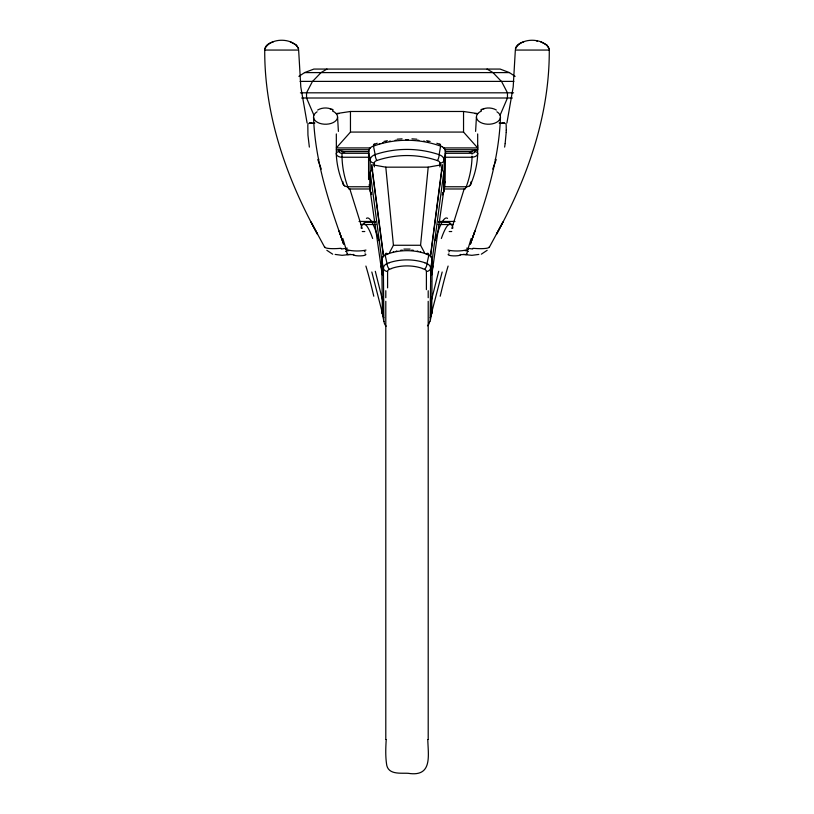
<?xml version="1.0" encoding="UTF-8"?>
<svg xmlns="http://www.w3.org/2000/svg" width="814" height="814" viewBox="0 0 814 814"><rect width="100%" height="100%" fill="white"/><g stroke="black" fill="none" stroke-linecap="round" stroke-linejoin="round"><path stroke-width="1.22" d="M422.466 268.589L424.766 269.444A3.856 2.473 0 0 1 426.404 271.489L426.404 289.652M472.018 154.141L472.018 153.286A2.808 1.709 0 0 0 474.837 151.567L474.847 149.817M385.805 290.73L385.795 297.741M472.008 156.237L471.988 157.143A5.617 3.409 0 0 0 477.625 153.815L477.635 145.055M442.175 272.018L430.81 315.924L430.962 301.231A5.667 4.009 0 0 0 430.413 300.04M506.267 130.138L506.186 125.325A3.032 1.17 -90 0 0 505.83 123.535M506.267 130.189L506.206 132.244M549.267 50.061C549.633 115.008 527.594 177.971 496.469 234.259L502.981 221.988L489.214 247.487M470.065 185.002L470.105 184.961A9.035 7.072 4.9 0 0 470.573 184.361L471.204 181.563M430.81 315.944L430.718 316.565A5.667 3.999 -0.2 0 1 430.209 317.613M506.196 132.448L505.148 143.569M476.444 116.86L475.6 131.4M500.468 117.074C498.992 160.826 485.093 202.961 470.441 243.803M443.427 192.887L444.139 189.743L444.139 160.114L445.502 151.445A8.618 5.708 4.8 0 0 442.165 146.724M452.767 228.266L452.767 227.33A5.586 5.505 1.2 0 0 452.676 226.73M386.212 739.611C385.683 748.229 385.348 757 386.803 765.557C389.112 774.847 400.854 772.913 408.16 773.3C432.661 777.228 428.195 755.789 427.788 739.611M424.532 252.706L420.573 245.268L428.205 167.165L441.157 164.866M430.433 256.023L442.338 164.662M430.596 256.217L442.338 166.107M431.786 263.136L443.752 172.446A4.263 2.727 0 0 0 443.213 171.123M431.766 274.928L443.752 190.903L443.752 172.446M505.118 143.793L504.639 147.1M444.139 189.743L444.902 185.185M445.075 184.178L445.502 151.445M515.374 49.155C520.39 37.291 543.274 37.495 549.135 48.565M264.764 49.155C269.851 37.393 292.735 37.383 298.534 48.565M506.919 122.955L513.196 86.925L515.343 50.061L549.246 50.061M426.221 254.1L428.825 255.138L426.984 263.594A7.509 5.088 6 0 1 430.565 268.294A4.345 3.327 -7.9 0 1 426.414 271.53M515.466 48.565C516.3 44.709 520.339 42.786 523.789 41.789M264.865 48.565C265.751 44.668 269.882 42.796 273.372 41.789M432.122 269.912L433.048 266.097M438.695 271.306L431.033 301.902M464.153 189.011L451.811 228.419M471.153 238.533L467.48 250.661L464.967 250.661M470.38 243.905L474.847 231.217M470.441 243.752L474.857 231.186M466.239 186.833L466.259 186.762A144.861 115.11 0 0 0 472.039 157.255L444.139 157.244M492.735 169.078L496.184 159.646M361.558 225.895L361.813 225.315M500.091 115.201L507.458 98.006L507.458 92.816L501.638 81.634L492.969 72.599L487.057 69.068M389.468 252.706L393.427 245.268L385.795 167.165L372.843 164.866M449.704 250.987L448.819 251.933M475.152 113.604L477.676 113.604L463.542 111.477L350.458 111.477L350.458 132.072L336.324 147.924L370.401 147.924M487.159 250.295L481.328 254.182M298.87 76.374L304.599 72.599L313.848 69.068L500.152 69.068L509.401 72.599L515.13 76.374M326.943 69.068L321.031 72.599L312.362 81.634L306.542 92.816L306.542 98.006L313.909 115.201M317.653 110.043C322.1 107.397 327.961 107.306 332.55 109.646L331.959 109.341M480.718 110.043C485.419 107.295 491.656 107.265 496.347 110.043M482.041 109.341L481.45 109.646L481.908 109.412M382.987 256.909A4.416 3.368 8.1 0 0 381.949 259.717A7.55 5.138 -6 0 1 385.144 255.108L387.779 254.1M442.175 146.713C419.861 138.146 394.23 138.115 371.917 146.693A8.618 5.729 -5.5 0 0 368.579 151.475L368.579 179.548M387.596 287.851L387.586 271.489A3.846 2.462 0 0 1 389.438 269.353L391.534 268.589M478.846 254.426L471.896 255.331L463.095 254.395M387.586 271.53A4.345 3.327 7.9 0 1 383.465 268.294A7.509 5.088 -6 0 1 386.996 263.573L389.306 262.78M374.338 166.911L374.338 163.034A4.324 2.768 0 0 1 376.882 160.5C396.347 153.866 417.958 153.907 437.403 160.582A4.314 2.768 0 0 1 439.916 163.115L439.926 166.972M371.693 194.526A7.194 6.95 -50.1 0 1 370.909 193.03L370.136 189.794L370.136 160.093A8.547 5.678 -5.5 0 1 375.142 154.589C395.746 147.67 418.569 147.69 439.153 154.68A8.547 5.657 4.8 0 1 444.118 160.114M373.982 144.302L377.238 143.244M393.172 251.953L393.691 251.801M379.182 143.783L379.975 143.549M382.387 142.867L383.191 142.654M469.169 151.872L477.676 149.725L477.676 133.944M502.167 123.189L501.943 123.25A3.195 1.231 90 0 0 501.75 123.29M350.905 254.395L342.104 255.331L335.154 254.426M396.153 251.15L396.815 250.997M385.633 142.053L386.457 141.87M383.923 141.433L387.352 140.69M389.265 141.29L390.425 141.076M468.467 251.373L467.297 251.587A5.963 2.055 85.6 0 1 465.954 254.741M347.344 248.178L341.28 249.013M467.165 254.385L460.164 254.711M350.458 111.477L336.324 113.604L338.848 113.604M470.248 151.831L472.018 151.567L445.319 151.567M400.59 250.315L402.35 250.102M395.095 140.354L396.276 140.212M502.614 123.118L504.314 123.046M397.161 139.214L402.075 138.838M403.866 249.104L410.134 249.104M309.239 123.056L314.896 123.046M513.899 81.39L300.101 81.39M405.81 139.601L408.201 139.601M264.804 50.061L298.636 50.061L300.804 86.925L307.082 122.955M304.599 72.599L509.401 72.599M300.417 92.816L513.583 92.816M301.638 98.006L512.362 98.006M499.104 123.046L504.761 123.056M350.458 132.072L463.542 132.072L477.676 147.924L443.599 147.924M369.139 149.725L336.324 149.725L344.851 151.872M444.861 149.725L477.676 149.725M368.681 151.567L341.982 151.567L343.752 151.831M339.153 149.817L339.153 151.567A2.808 1.709 0 0 0 341.982 153.276L368.681 153.286M445.319 153.286L472.018 153.286M369.861 157.244L342.012 157.244A5.617 3.409 0 0 1 336.375 153.815L336.324 133.944M385.795 167.165L428.205 167.165M341.982 153.286L342.012 157.143A144.861 115.11 0 0 0 347.782 186.762L369.485 186.762M444.515 186.762L466.259 186.762M349.125 188.99L370.624 188.98M443.599 188.98L464.875 188.99M359.015 221.449L375.427 221.449M438.573 221.449L454.985 221.449M375.325 222.242L365.852 222.324A5.657 5.576 -0.2 0 0 364.672 222.67L363.685 223.209A5.657 5.586 0.1 0 0 363.4 223.412M438.675 222.242L448.148 222.324A5.657 5.576 0.2 0 1 449.328 222.67L450.315 223.209A5.657 5.586 -0.1 0 1 450.6 223.412M360.724 224.522L375.936 224.522M438.064 224.522L453.276 224.522M362.271 231.532L364.794 231.532M449.206 231.532L451.729 231.532M393.427 245.268L420.573 245.268M349.033 250.661L346.52 250.661L342.847 238.533M353.836 254.711L346.835 254.385M309.646 123.046L311.386 123.118M411.945 138.838L416.849 139.214M472.72 249.013L466.656 248.178M411.65 250.102L413.41 250.315M417.735 140.212L418.915 140.354M536.528 40.985L537.372 41.097M345.533 251.373L346.703 251.587A5.963 2.055 -85.5 0 0 348.036 254.741M423.595 141.076L424.745 141.29M426.668 140.69L430.118 141.443M311.833 123.189L312.118 123.27A3.195 1.231 90 0 1 312.25 123.29M417.185 250.997L417.847 251.15M427.564 141.87L428.388 142.053M420.309 251.801L420.828 251.953M540.628 41.789L547.028 45.014L549.236 49.155M290.211 41.789L296.489 45.014L298.626 49.155M436.833 143.264L440.109 144.332M424.694 262.78L426.984 263.594M332.672 254.182L326.841 250.295M332.092 109.412L333.282 110.043M365.181 251.933L364.296 250.987M324.786 247.487L311.019 221.988L317.531 234.259C286.406 177.971 264.367 115.008 264.733 50.061M452.187 225.315L452.442 225.895M336.284 153.815A129.68 103.052 0 0 0 342.898 183.323L343.427 184.371A9.035 7.072 -4.9 0 0 343.895 184.961M342.847 183.364L342.796 181.563M317.816 159.646L321.265 169.078M347.741 186.762L347.761 186.833A5.464 3.297 0 0 1 343.05 183.394M343.559 243.803C328.907 202.961 315.008 160.826 313.532 117.074M339.153 231.217L343.62 243.905M339.143 231.186L343.559 243.752M362.189 228.419L349.847 189.011M371.825 272.018L383.292 316.585A5.667 3.999 0.2 0 0 383.791 317.613M383.191 315.995L382.967 301.902L375.305 271.306M380.952 266.097L381.878 269.912M387.016 263.594L385.175 255.128M373.463 145.991L375.152 154.589M369.159 184.727L370.136 189.794M368.579 151.475L370.136 160.093M309.361 147.1L307.946 135.104L307.814 125.325A3.032 1.17 90 0 1 308.17 123.535M372.812 169.953A4.263 2.727 0 0 0 370.238 172.446L370.248 190.903L382.234 274.928M370.248 172.446L382.214 263.136M371.662 164.662L383.567 256.023M371.662 166.107L383.404 256.217M361.233 228.266L361.243 227.259A5.586 5.505 -1.2 0 1 361.324 226.73M338.4 131.4L337.556 116.86M382.967 301.902L383.048 301.19A5.667 4.009 0 0 1 383.587 300.04M428.195 290.73L428.205 297.741M463.542 111.477L463.542 132.072M428.205 301.292L428.205 739.478M385.795 301.292L385.795 739.478M371.469 193.162A5.617 3.602 0 0 1 370.258 190.903M443.742 190.903A5.617 3.602 0 0 1 442.531 193.162M443.294 192.908A7.845 7.509 68.3 0 1 442.206 194.922M383.567 315.059A5.332 3.775 -8.7 0 1 382.061 313.034M382.387 312.973A4.345 3.256 0 0 1 383.068 310.49M431.939 313.034A5.332 3.775 8.7 0 1 430.433 315.059M430.932 310.49A4.345 3.256 0 0 1 431.613 312.973M386.192 326.18A6.39 6.359 66.8 0 1 384.076 321.398M429.65 321.398A6.39 5.861 -46.7 0 1 427.472 325.803M389.438 269.383A4.416 1.882 66.9 0 1 387.067 263.655M385.195 255.148A4.436 1.984 64.4 0 1 387.22 253.581M387.668 253.978A38.889 24.929 0 0 1 426.333 253.978M426.79 253.53A4.436 1.984 -65.3 0 1 428.774 255.179M428.856 255.108A7.55 5.138 6 0 1 432.112 259.727A4.416 3.327 -6.6 0 0 430.972 256.929M426.963 263.614A4.416 1.903 -66.5 0 1 424.562 269.383M389.245 262.698A38.166 24.471 0 0 1 424.766 262.698M391.422 268.467A32.326 20.726 0 0 1 422.578 268.467M374.338 163.085A4.314 3.307 0 0 1 370.197 160.093M368.671 151.465A4.375 3.348 0 0 1 369.922 148.494M376.882 160.541A4.355 1.353 74 0 1 375.173 154.64M373.484 146.021A4.365 1.414 73.7 0 1 374.715 144.444M439.377 144.465A4.365 1.414 -73.6 0 1 440.608 146.052L439.143 154.68A4.355 1.363 -73.9 0 1 437.403 160.623M444.047 148.443A4.375 3.348 0 0 1 445.411 151.435M444.078 160.114A4.324 3.307 0 0 1 439.926 163.156M445.065 182.041A11.304 1.526 -0.5 0 1 445.4 182.468M441.188 169.953A4.263 2.727 0 0 1 442.419 170.472M365.893 266.056A246.774 17.847 82.1 0 1 373.789 296.225M366.442 218.396A273.372 21.785 83.5 0 1 378.958 240.71M361.996 224.979A267.725 22.131 83.7 0 1 372.649 238.482M440.211 296.225A246.774 17.847 -82.1 0 1 448.107 266.056M435.042 240.71A273.372 21.785 -83.5 0 1 447.558 218.396M441.351 238.482A267.725 22.131 -83.7 0 1 452.004 224.979M496.916 111.793A12.017 7.285 0 0 1 496.479 122.375A12.017 7.285 0 0 1 479.08 121.52A12.017 7.285 0 0 1 481.481 111.03M468.508 248.819A12.007 2.849 0 0 1 459.839 250.895A12.007 2.849 0 0 1 448.015 250.071M460.765 254.355A6.359 1.343 0 0 1 453.276 255.871A6.359 1.343 0 0 1 448.982 253.876M332.519 111.03A12.017 7.285 0 0 1 334.92 121.52A12.017 7.285 0 0 1 317.521 122.375A12.017 7.285 0 0 1 317.084 111.793M365.985 250.071A12.007 2.849 0 0 1 354.161 250.895A12.007 2.849 0 0 1 345.492 248.819M365.018 253.876A6.359 1.343 0 0 1 360.724 255.871A6.359 1.343 0 0 1 353.235 254.355M336.345 153.815A2.778 2.208 0 0 1 339.153 151.577M474.847 151.577A2.778 2.208 0 0 1 477.655 153.815M470.95 183.343A5.474 3.307 0 0 1 466.29 186.905M477.716 153.815A129.68 103.052 0 0 1 471.113 183.323M344.597 185.826A9.453 7.387 -4.8 0 1 343.996 185.246M348.86 188.787A5.769 1.018 76.4 0 1 347.771 186.61M349.471 188.553A5.769 1.018 76.4 0 1 349.379 188.838M466.229 186.61A5.769 1.018 -76.4 0 1 465.14 188.787M464.621 188.838A5.769 1.018 -76.4 0 1 464.529 188.553M470.004 185.246A9.453 7.387 4.8 0 1 469.403 185.826M495.573 159.809A3.175 1.221 -90 0 1 495.299 159.168M318.701 159.168A3.175 1.221 -90 0 1 318.427 159.809M341.046 248.28A15.598 2.737 -5.1 0 1 324.725 246.723M489.275 246.723A15.598 2.737 5.1 0 1 472.954 248.28M430.606 281.156L430.138 321.398L431.746 312.993L432.173 259.727L430.616 268.294L430.606 281.156M484.137 108.577L483.465 108.791L484.035 108.618M330.535 108.791L329.965 108.618L330.535 108.791M382.356 313.512L381.827 259.727L383.384 268.294L383.862 321.398L382.356 313.512"/></g></svg>
